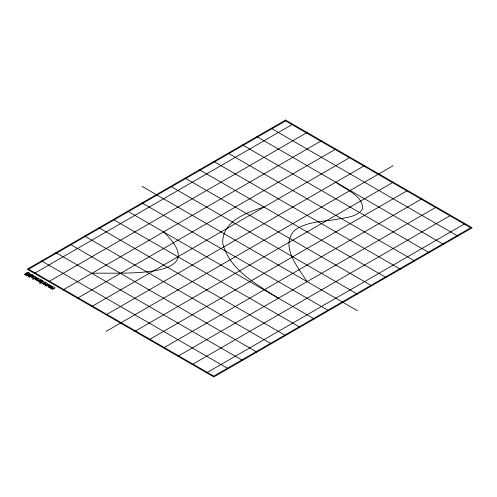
<?xml version="1.0" encoding="UTF-8"?>
<svg xmlns="http://www.w3.org/2000/svg" width="497" height="497" viewBox="0 0 497 497"><rect width="100%" height="100%" fill="white"/><g stroke="black" fill="none" stroke-linecap="round" stroke-linejoin="round"><path stroke-width="0.75" d="M45.662 285.029L45.637 285.135A1.329 0.77 0 0 0 45.941 285.725M39.878 280.134L41.208 280.302L40.735 281.147A5.076 2.926 0 0 0 40.17 280.637L39.872 280.339M40.381 281.352L40.387 281.345A6.455 3.728 0 0 0 39.741 280.811L39.605 280.687A2.994 1.727 0 0 1 39.412 280.525C38.66 279.314 41.705 279.227 41.754 280.6A1.342 0.777 0 0 1 42.158 280.463L42.624 280.73A1.361 0.783 0 0 0 42.146 280.867A5.082 2.932 0 0 0 41.854 281.022L40.704 281.675A2.702 1.559 0 0 1 40.356 281.849C39.915 282.619 36.902 280.501 38.94 280.681M34.386 273.362L292.739 124.2M44.109 284.166L43.351 284.154L45.954 282.65L46.389 282.905C42.556 283.582 45.724 286.229 47.495 283.545L47.936 283.799L46.426 284.669A1.249 0.721 0 0 0 45.985 285.104M48.743 281.644L307.09 132.488M47.687 285.713L49.47 284.682L49.035 284.433L46.848 285.595L46.022 285.11M51.079 288.185L50.315 288.167L52.912 286.67L53.353 286.924L51.93 287.744A1.926 1.112 0 0 0 51.502 288.074A0.739 0.429 0 0 0 51.452 288.254L52.402 288.776L54.583 287.633L55.018 287.887L53.278 288.894A2.771 1.603 0 0 1 52.949 289.055M63.094 289.931L321.447 140.775M77.445 298.219L335.798 149.063M91.802 306.506L350.149 157.35M106.153 314.794L364.506 165.631M106.153 331.369L393.208 165.631M134.855 331.369L393.208 182.206M149.212 339.65L407.565 190.494M163.563 347.937L421.916 198.781M177.914 356.225L436.267 207.069M192.271 364.512L450.624 215.356M206.622 372.8L464.975 223.638M51.067 287.111C47.985 289.005 47.109 284.464 50.75 285.433C55.061 288.49 45.736 283.178 51.185 287.042M31.224 274.735L29.46 275.736L29.901 275.99L29.559 276.189L29.118 275.934L28.211 276.456L28.037 276.052L28.683 275.68L28.36 275.493L29.025 275.481C28.981 273.779 33.461 274.518 31.541 274.766M264.031 207.069C246.872 212.337 221.687 221.413 222.768 243.319C229.353 270.175 256.955 284.315 278.388 298.219M91.802 273.362C115.751 271.896 215.257 280.954 163.563 231.925M26.055 273.555L26.329 273.574A1.752 1.013 0 0 1 26.689 273.636L27.583 273.922A16.724 9.654 0 0 0 27.944 274.046L28.124 274.102A1.876 1.081 0 0 0 28.397 274.176L28.664 274.207A0.708 0.41 0 0 0 29.366 273.748L29.323 273.586M271.213 128.344L457.799 236.069M256.856 136.632L443.442 244.356M242.505 144.919L429.091 252.644M228.154 153.206L414.74 260.931M213.797 161.494L400.383 269.219M199.446 169.775L386.032 277.5M185.095 178.063L371.681 285.787M170.738 186.35L357.324 294.075M142.036 186.35L357.324 310.65M142.036 202.925L328.623 310.65M127.679 211.213L314.266 318.937M113.328 219.5L299.915 327.225M98.978 227.781L285.564 335.506M84.62 236.069L271.213 343.794M70.27 244.356L256.856 352.081M55.919 252.644L242.505 360.368M41.562 260.931L228.154 368.656M50.359 286.986L48.911 286.148A1.069 0.615 0 0 0 48.675 286.844A1.069 0.615 0 0 0 49.706 287.216M335.798 182.206C344.912 189.202 362.499 195.085 362.711 208.622C357.337 217.549 344.899 217.394 335.798 219.5C321.863 221.824 306.345 221.594 294.535 230.372C279.587 245.996 298.486 267.989 307.09 281.644M24.968 274.605L24.875 274.431A1.261 0.727 0 0 1 24.875 274.139M52.974 289.092A1.292 0.745 0 0 1 51.589 288.981A1.292 0.745 0 0 1 51.191 288.204M50.346 286.974A1.342 0.777 0 0 1 49.706 287.185M45.681 285.067A1.211 0.702 0 0 1 44.5 284.874A1.211 0.702 0 0 1 44.214 284.185M47.743 285.744A1.292 0.745 0 0 1 45.842 285.781M38.859 280.662A1.131 0.652 0 0 0 39.772 281.569A0.77 0.447 0 0 0 40.257 281.401M37.343 279.848A2.448 1.41 0 0 1 37.791 279.507L39.145 278.724L38.704 278.469L36.107 279.966L36.505 280.196C36.803 279.463 36.983 281.495 37.859 280.414A0.739 0.429 0 0 1 37.281 279.83M24.962 274.605A2.435 1.41 0 0 0 25.415 275.003A3.193 1.845 0 0 0 25.707 275.164L26.012 275.295A2.15 1.242 0 0 0 26.335 275.388L26.552 275.431A1.385 0.801 0 0 0 27.08 275.45A1.541 0.888 0 0 0 27.919 275.214L27.024 275.077A0.87 0.503 0 0 1 26.546 275.065L26.043 274.884A2.771 1.603 0 0 1 25.751 274.704L25.477 274.232A0.621 0.36 0 0 1 25.602 274.071A0.69 0.398 0 0 1 25.757 273.99L28.745 274.599A1.23 0.714 0 0 0 29.441 274.45A1.46 0.845 0 0 0 29.59 274.375A1.41 0.814 0 0 0 29.969 273.971A1.466 0.845 0 0 0 29.957 273.598L29.926 273.536A2.236 1.292 0 0 0 29.429 273.052L28.267 272.58A1.659 0.957 0 0 0 26.695 272.76L27.521 272.928A0.919 0.534 0 0 1 27.82 272.915L28.062 272.934A1.895 1.093 0 0 1 29.304 273.592M24.893 274.139A1.236 0.714 0 0 1 26.055 273.543M41.301 282.675C41.922 284.402 44.506 283.054 45.283 282.265L44.842 282.01C43.127 284.601 39.71 282.178 43.606 281.296L43.164 281.041L39.58 283.116L40.021 283.371L41.301 282.675M35.107 278.171L35.094 279.382L35.666 279.712L35.635 278.581L38.362 278.27L35.629 278.227L36.648 277.283L36.206 277.028L32.622 279.097L33.063 279.351L35.107 278.171M31.578 277.015C31.51 278.326 34.846 278.047 33.318 277.637C31.659 278.003 32.162 276.127 33.678 276.189C37.697 278.718 33.411 273.679 31.584 276.978M285.564 120.057L27.211 269.219L213.797 376.943L472.15 227.781L285.564 120.057M285.564 120.889L28.646 269.219L213.797 376.111L470.715 227.781L285.564 120.889M29.509 276.717L29.006 277.009L29.95 276.972L29.509 276.717M32.591 274.94L29.994 276.438L30.435 276.692L33.032 275.195L32.591 274.94"/></g></svg>
